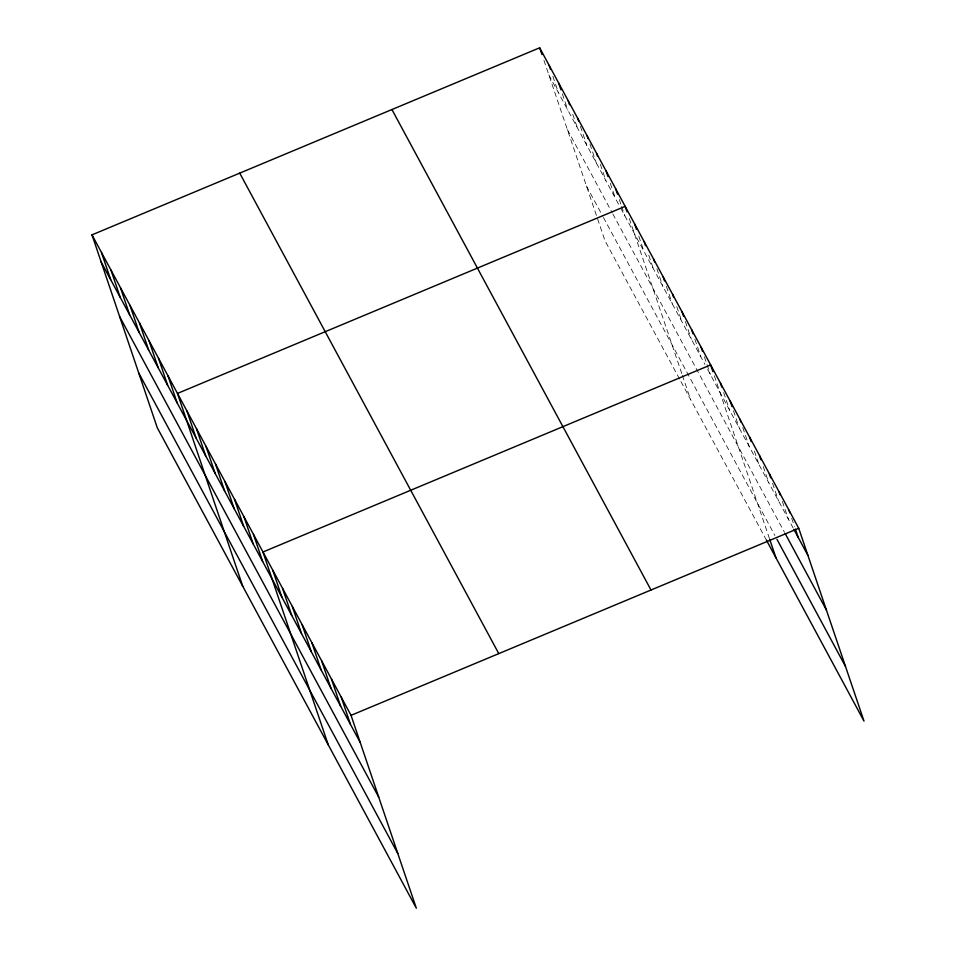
<?xml version="1.0" encoding="UTF-8"?>
<svg xmlns="http://www.w3.org/2000/svg" width="956" height="956" viewBox="0 0 956 956"><rect width="100%" height="100%" fill="white"/><g stroke="black" fill="none" stroke-linecap="round" stroke-linejoin="round"><path stroke-width="0.72" stroke-dasharray="4.78 3.58" d="M548.852 74.915L620.097 207.046M620.779 208.3L704.907 364.344M707.619 369.375L793.241 528.166M567.362 129.598L612.151 212.662M612.832 213.917L784.482 532.301M586.446 185.954L602.722 216.152M603.403 217.418L774.898 535.491M679.585 379.066L604.957 240.649L543.355 58.639M680.947 381.587L766.437 540.152M791.711 518.272L794.46 526.398M782.378 501.47L788.342 519.096M772.591 483.318L778.554 500.944M763.258 466.528L768.767 482.792M754.392 451.077L758.98 464.64M742.776 427.511L749.193 446.488M733.443 410.71L739.406 428.336M723.656 392.558L729.619 410.184M714.335 375.768L769.759 539.531M704.369 356.791L710.332 374.417M694.869 339.177L700.844 356.791M685.368 321.551L691.343 339.177M676.788 306.649L681.843 321.563M666.38 286.322L672.343 303.948M656.88 268.708L662.843 286.322M648.754 255.156L653.342 268.708M638.799 236.18L643.842 251.093M629.299 218.566L681.903 373.963M682.369 375.361L690.447 399.202M619.345 199.589L621.173 205.014M621.639 206.365L624.842 215.853M610.298 183.325L615.353 198.239M600.344 164.348L605.853 180.612M589.924 144.021L596.353 162.998M580.423 126.407L586.853 145.384M572.764 114.206L577.352 127.769M562.343 93.879L567.852 110.143M552.843 76.265L558.352 92.529"/><path stroke-width="1.43" d="M91.991 234.865L351.043 715.351L416.326 908.2L157.262 427.714L91.991 234.865L539.674 47.8L798.738 528.286L864.009 721.135L766.437 540.152M351.043 715.351L798.738 528.286M793.934 529.469L807.916 555.4M785.187 533.591L826.426 610.083M776.989 539.375L845.498 666.44M391.936 109.534L651 590.019M239.729 173.132L498.781 653.617M101.157 261.98L360.221 742.465M119.679 316.675L378.731 797.161M138.751 373.019L397.804 853.505M788.951 510.134L789.871 512.846M795.38 529.11L798.129 537.248M779.164 491.982L780.084 494.694M769.377 473.829L770.751 477.892M759.59 455.677L760.964 459.74M749.803 437.525L751.177 441.588M740.016 419.373L740.936 422.086M730.229 401.221L732.069 406.647M720.442 383.069L721.828 387.144M712.949 371.693L710.655 364.917L262.972 551.994L328.243 744.832M769.759 539.531L775.937 557.766M701.154 347.303L702.541 351.366M691.666 329.689L693.04 333.752M682.166 312.062L683.54 316.137M672.665 294.448L673.586 297.161M663.165 276.834L664.54 280.897M653.665 259.207L654.585 261.92M644.165 241.593L645.539 245.668M634.665 223.979L636.505 229.404M627.005 211.778L625.164 206.365L177.481 393.43L242.752 586.279M615.664 188.738L617.504 194.164M606.176 171.124L608.004 176.549M596.675 153.51L597.596 156.222M587.175 135.883L588.095 138.596M577.675 118.269L578.595 120.982M568.175 100.655L569.549 104.718M558.674 83.041L560.969 89.816M549.174 65.414L550.548 69.489M539.674 47.8L541.968 54.576M341.256 697.199L350.434 724.313M331.469 679.047L340.647 706.161M321.682 660.895L330.86 688.009M311.895 642.755L321.073 669.857M302.108 624.603L311.286 651.705M292.321 606.451L301.499 633.553M282.534 588.298L291.711 615.401M272.759 570.146L281.924 597.249M253.471 534.368L262.649 561.483M243.971 516.754L253.149 543.868M234.471 499.14L243.649 526.254M224.971 481.525L234.148 508.628M215.47 463.899L224.648 491.014M205.97 446.285L215.148 473.399M196.47 428.67L205.648 455.773M186.97 411.044L196.147 438.159M167.981 375.816L177.159 402.918M158.481 358.189L167.659 385.304M148.981 340.575L158.158 367.69M139.48 322.961L148.658 350.075M129.98 305.346L139.158 332.449M120.48 287.72L129.657 314.835M110.98 270.106L120.157 297.22M101.479 252.492L110.657 279.594"/></g></svg>
